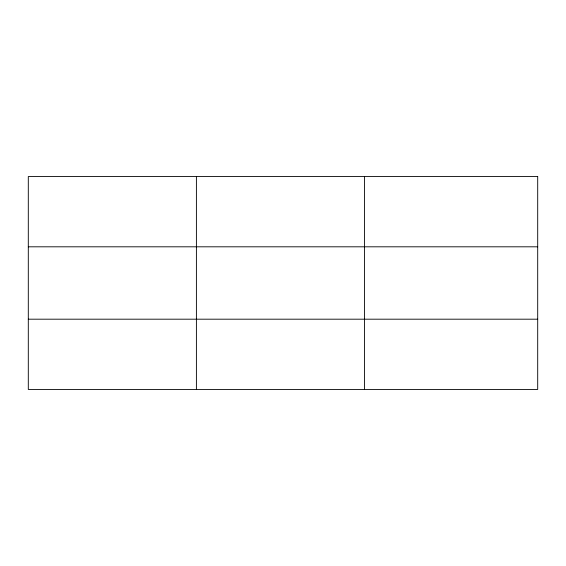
<?xml version="1.0" encoding="UTF-8"?>
<svg xmlns="http://www.w3.org/2000/svg" width="566" height="566" viewBox="0 0 566 566"><rect width="100%" height="100%" fill="white"/><g stroke="black" fill="none" stroke-linecap="round" stroke-linejoin="round"><path stroke-width="0.85" d="M196.402 389.436L196.402 176.564M364.504 389.436L364.504 176.564M28.3 246.811L537.7 246.811M28.3 319.189L537.7 319.189M537.7 176.564L537.7 389.436L28.3 389.436L28.3 176.564L537.7 176.564"/></g></svg>
